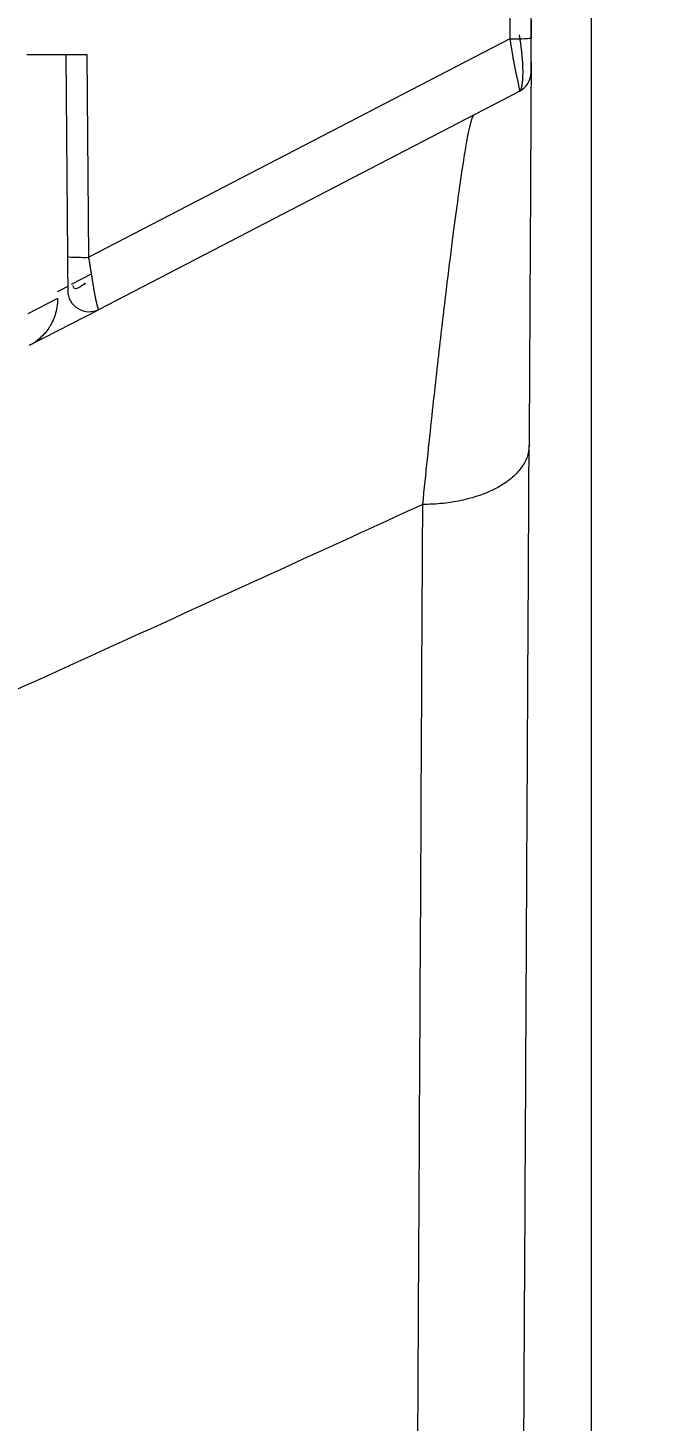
# Model space of a CAD drawing. Header units: millimetres. Extents: x -6909 to -4533, y -2578 to 782.
# Drawn here: x -5742.29 to -5736.42, y -1387.79 to -1374.73 of the extents above; entities that cross this region are included whole.
import ezdxf

# ---------------------------------------------------------------- set-up
doc = ezdxf.new("R2010")
doc.units = ezdxf.units.MM
doc.styles.get("Standard").update_dxf_attribs({"font": 'arial.ttf'})
doc.dimstyles.get("Standard").update_dxf_attribs({"dimtxt": 16, "dimasz": 16, "dimexe": 0.18, "dimexo": 0.0625, "dimgap": 3.5, "dimtad": 0, "dimdec": 1, "dimdsep": 46, "dimtxsty": 'Standard', "dimcen": 0.09, "dimclrd": 3, "dimclre": 3, "dimclrt": 3, "dimadec": 0, "dimazin": 0, "dimtfac": 1, "dimtdec": 1, "dimtofl": 0, "dimtmove": 0, "dimatfit": 3, "dimfxl": 1, "dimtolj": 1, "dimtzin": 0, "dimarcsym": 0})

# ---------------------------------------------------------------- blocks, each defined once
blk = doc.blocks.new('*D149')
at = {"color": 3, "lineweight": -2, "transparency": 16777216}
for p, q in [((-6187.414, -1340.747), (-6187.414, -1556.938)), ((-5712.014, -1367.113), (-5712.014, -1556.938)), ((-6171.414, -1556.758), (-5728.014, -1556.758))]:
    blk.add_line(p, q, dxfattribs=at)
at = {"color": 3, "lineweight": 18, "transparency": 16777216}
for points in [[(-6171.414, -1554.091), (-6171.414, -1559.425), (-6187.414, -1556.758)], [(-5728.014, -1554.091), (-5728.014, -1559.425), (-5712.014, -1556.758)]]:
    blk.add_solid(points, dxfattribs=at)
at = {"layer": 'Defpoints', "color": 0, "lineweight": 18, "transparency": 16777216}
for p in [(-6187.414, -1340.684), (-5712.014, -1367.051), (-5712.014, -1556.758)]:
    blk.add_point(p, dxfattribs=at)
at = {"color": 3, "lineweight": 18, "transparency": 16777216, "insert": (-6038.609, -1545.121), "char_height": 16, "attachment_point": 5}
blk.add_mtext('\\A1;475.4', dxfattribs=at)
blk = doc.blocks.new('*D150')
at = {"color": 3, "lineweight": -2, "transparency": 16777216}
for p, q in [((-6187.414, -1343.747), (-6187.414, -1506.35)), ((-5737.645, -1388.222), (-5737.645, -1506.35)), ((-6171.414, -1506.17), (-5753.645, -1506.17))]:
    blk.add_line(p, q, dxfattribs=at)
at = {"color": 3, "lineweight": 18, "transparency": 16777216}
for points in [[(-6171.414, -1503.503), (-6171.414, -1508.837), (-6187.414, -1506.17)], [(-5753.645, -1503.503), (-5753.645, -1508.837), (-5737.645, -1506.17)]]:
    blk.add_solid(points, dxfattribs=at)
at = {"layer": 'Defpoints', "color": 0, "lineweight": 18, "transparency": 16777216}
for p in [(-6187.414, -1343.684), (-5737.645, -1388.16), (-5737.645, -1506.17)]:
    blk.add_point(p, dxfattribs=at)
at = {"color": 3, "lineweight": 18, "transparency": 16777216, "insert": (-6018.254, -1494.501), "char_height": 16, "attachment_point": 5}
blk.add_mtext('\\A1;449.8', dxfattribs=at)
blk = doc.blocks.new('*D152')
at = {"color": 3, "lineweight": -2, "transparency": 16777216}
for p, q in [((-5737.852, -1340.184), (-5502.888, -1340.184)), ((-5503.068, -1356.184), (-5503.068, -2140.98)), ((-5737.852, -2156.98), (-5502.888, -2156.98))]:
    blk.add_line(p, q, dxfattribs=at)
at = {"color": 3, "lineweight": 18, "transparency": 16777216}
for points in [[(-5505.735, -1356.184), (-5500.402, -1356.184), (-5503.068, -1340.184)], [(-5505.735, -2140.98), (-5500.402, -2140.98), (-5503.068, -2156.98)]]:
    blk.add_solid(points, dxfattribs=at)
at = {"layer": 'Defpoints', "color": 0, "lineweight": 18, "transparency": 16777216}
for p in [(-5737.914, -1340.184), (-5737.914, -2156.98), (-5503.068, -2156.98)]:
    blk.add_point(p, dxfattribs=at)
at = {"color": 3, "lineweight": 18, "transparency": 16777216, "insert": (-5515.474, -1748.582), "char_height": 16, "attachment_point": 5, "rotation": 90}
blk.add_mtext('\\A1;{\\fGulim|b0|i0|c129|p50;선반까지 높이 1000 ~ 1050}', dxfattribs=at)

msp = doc.modelspace()

# ---------------------------------------------------------------- linework, layer by layer
at = {"linetype": 'Continuous', "lineweight": 18}
for p, q in [((-5737.014, -1345.667), (-5737.014, -1388.434)), ((-5737.575, -1374.825), (-5737.544, -1368.98)), ((-5741.739, -1374.984), (-5742.304, -1374.984)), ((-5741.939, -1374.984), (-5741.923, -1376.872)), ((-5741.628, -1377.369), (-5737.684, -1375.324)), ((-5742.278, -1377.706), (-5741.627, -1377.369))]:
    msp.add_line(p, q, dxfattribs=at)
at = {"linetype": 'Continuous', "lineweight": 13}
for p, q in [((-5737.744, -1368.989), (-5737.775, -1374.834)), ((-5737.775, -1374.834), (-5741.723, -1376.881)), ((-5741.723, -1376.881), (-5741.739, -1374.984)), ((-5741.694, -1377.037), (-5741.887, -1377.137)), ((-5742.017, -1377.267), (-5742.293, -1377.41)), ((-5741.92, -1377.154), (-5742.018, -1377.205))]:
    msp.add_line(p, q, dxfattribs=at)
at = {"linetype": 'Continuous', "lineweight": 18}
msp.add_arc((-5737.777, -1375.147), 0.2, 297.4077, 359.7, dxfattribs=at)
at = {"linetype": 'Continuous', "lineweight": 13}
for centre, major_axis, ratio, start_param, end_param in [((-5737.775, -1374.824), (-0.2, 0.001), 0.052335, 1.57107, 3.141595), ((-5741.723, -1376.871), (0.2, 0.002), 0.052334, 3.139945, 4.711951)]:
    msp.add_ellipse(centre, major_axis=major_axis, ratio=ratio, start_param=start_param, end_param=end_param, dxfattribs=at)
at = {"linetype": 'Continuous', "lineweight": 18}
msp.add_ellipse((-5741.72, -1377.191), major_axis=(-0.092, 0.178), ratio=0.999998, start_param=1.100736, end_param=3.141593, dxfattribs=at)
for points, knots in [([(-5761.822, -1673.464), (-5758.813, -1673.45), (-5752.228, -1673.065), (-5742.471, -1671.261), (-5733.022, -1668.362), (-5724.834, -1664.768), (-5717.89, -1660.795), (-5711.286, -1656.144), (-5704.847, -1650.563), (-5698.4, -1643.693), (-5692.426, -1636.019), (-5686.267, -1626.555), (-5680.221, -1615.081), (-5674.653, -1601.468), (-5670.213, -1586.862), (-5666.957, -1571.542), (-5664.832, -1555.773), (-5663.579, -1537.077), (-5663.741, -1515.543), (-5665.77, -1491.433), (-5669.388, -1467.721), (-5674.907, -1442.145), (-5682.706, -1414.993), (-5693.02, -1386.486), (-5705.562, -1357.199), (-5720.3, -1327.206), (-5737.048, -1296.498), (-5754.477, -1266.639), (-5772.163, -1237.419), (-5786.345, -1214.143), (-5796.875, -1196.575), (-5804.152, -1184.253), (-5811.828, -1170.976), (-5820.108, -1156.199), (-5826.289, -1144.658), (-5829.703, -1138.049), (-5830.256, -1136.972)], [0, 0, 0, 0, 0.0116386, 0.0256505, 0.0383834, 0.0498737, 0.0601415, 0.069166, 0.0808857, 0.0927518, 0.105033, 0.1177469, 0.1353745, 0.1537438, 0.1727746, 0.1923133, 0.2120438, 0.231928, 0.2619406, 0.2919928, 0.3218271, 0.3511643, 0.3894525, 0.4272049, 0.4645478, 0.5089071, 0.5527956, 0.596297, 0.6393368, 0.6817688, 0.6992341, 0.716669, 0.7357777, 0.7570906, 0.7805289, 0.785087, 0.785087, 0.785087, 0.785087]), ([(-5737.574, -1374.664), (-5737.574, -1374.665), (-5737.574, -1374.699), (-5737.575, -1374.789), (-5737.575, -1374.826)], [0, 0, 0, 0, 0.663442, 1, 1, 1, 1]), ([(-5737.684, -1375.324), (-5737.684, -1375.324), (-5737.683, -1375.323), (-5737.681, -1375.322), (-5737.679, -1375.321), (-5737.678, -1375.319), (-5737.676, -1375.317), (-5737.675, -1375.315), (-5737.673, -1375.313), (-5737.672, -1375.31), (-5737.671, -1375.308), (-5737.67, -1375.305), (-5737.668, -1375.301), (-5737.667, -1375.298), (-5737.666, -1375.295), (-5737.665, -1375.291), (-5737.664, -1375.287), (-5737.663, -1375.283), (-5737.662, -1375.278), (-5737.661, -1375.274), (-5737.66, -1375.269), (-5737.659, -1375.264), (-5737.659, -1375.259), (-5737.658, -1375.254), (-5737.657, -1375.248), (-5737.657, -1375.242), (-5737.656, -1375.237), (-5737.655, -1375.231), (-5737.655, -1375.224), (-5737.654, -1375.218), (-5737.654, -1375.212), (-5737.654, -1375.205), (-5737.653, -1375.198), (-5737.653, -1375.192), (-5737.653, -1375.185), (-5737.653, -1375.178), (-5737.652, -1375.17), (-5737.652, -1375.163), (-5737.652, -1375.156), (-5737.652, -1375.148), (-5737.652, -1375.141), (-5737.652, -1375.133), (-5737.652, -1375.125), (-5737.652, -1375.117), (-5737.653, -1375.109), (-5737.653, -1375.101), (-5737.653, -1375.093), (-5737.653, -1375.085), (-5737.654, -1375.077), (-5737.654, -1375.069), (-5737.654, -1375.061), (-5737.655, -1375.053), (-5737.655, -1375.045), (-5737.656, -1375.037), (-5737.657, -1375.029), (-5737.657, -1375.02), (-5737.658, -1375.012), (-5737.659, -1375.004), (-5737.659, -1374.996), (-5737.661, -1374.985), (-5737.662, -1374.972), (-5737.664, -1374.957), (-5737.665, -1374.941), (-5737.667, -1374.925), (-5737.669, -1374.909), (-5737.672, -1374.892), (-5737.674, -1374.875), (-5737.676, -1374.858), (-5737.679, -1374.841), (-5737.681, -1374.823), (-5737.684, -1374.809), (-5737.685, -1374.801), (-5737.685, -1374.798)], [0, 0, 0, 0, 0.014189, 0.028362, 0.042514, 0.056639, 0.070736, 0.084799, 0.098826, 0.112815, 0.126764, 0.140672, 0.154538, 0.168361, 0.182142, 0.195881, 0.20958, 0.223239, 0.236861, 0.250448, 0.263999, 0.277509, 0.290976, 0.304396, 0.317767, 0.331086, 0.344353, 0.357565, 0.370721, 0.383821, 0.396864, 0.40985, 0.422781, 0.435655, 0.448476, 0.461241, 0.47395, 0.486602, 0.499195, 0.511729, 0.5242, 0.536608, 0.548952, 0.56123, 0.57344, 0.585581, 0.597652, 0.609652, 0.621579, 0.633434, 0.645219, 0.656936, 0.668585, 0.680169, 0.691688, 0.703141, 0.71453, 0.725855, 0.737116, 0.748312, 0.76885, 0.789671, 0.810775, 0.832164, 0.85384, 0.875798, 0.898035, 0.920542, 0.943314, 0.966353, 0.989663, 1, 1, 1, 1]), ([(-5766.329, -1660.615), (-5763.011, -1660.677), (-5752.965, -1660.322), (-5739.859, -1657.447), (-5727.185, -1651.564), (-5717.718, -1645.113), (-5708.382, -1636.001), (-5699.632, -1624.304), (-5691.68, -1609.889), (-5683.734, -1589.826), (-5677.624, -1562.339), (-5675.571, -1527.114), (-5678.431, -1488.225), (-5687.143, -1442.259), (-5699.475, -1404.568), (-5709.369, -1380.676), (-5711.88, -1374.885)], [0, 0, 0, 0, 0.040007, 0.121635, 0.164081, 0.210065, 0.257195, 0.308252, 0.359309, 0.414622, 0.503966, 0.600755, 0.697545, 0.8024, 0.951783, 1, 1, 1, 1]), ([(-5737.775, -1374.834), (-5737.774, -1374.838), (-5737.773, -1374.845), (-5737.771, -1374.857), (-5737.77, -1374.868), (-5737.768, -1374.879), (-5737.766, -1374.89), (-5737.765, -1374.901), (-5737.763, -1374.912), (-5737.761, -1374.923), (-5737.759, -1374.934), (-5737.757, -1374.945), (-5737.756, -1374.956), (-5737.754, -1374.967), (-5737.752, -1374.978), (-5737.75, -1374.988), (-5737.749, -1374.999), (-5737.747, -1375.009), (-5737.745, -1375.02), (-5737.743, -1375.03), (-5737.741, -1375.04), (-5737.739, -1375.05), (-5737.738, -1375.06), (-5737.736, -1375.07), (-5737.734, -1375.08), (-5737.732, -1375.089), (-5737.73, -1375.099), (-5737.728, -1375.108), (-5737.727, -1375.118), (-5737.725, -1375.127), (-5737.723, -1375.136), (-5737.721, -1375.144), (-5737.719, -1375.153), (-5737.717, -1375.161), (-5737.715, -1375.17), (-5737.714, -1375.178), (-5737.711, -1375.187), (-5737.709, -1375.198), (-5737.706, -1375.209), (-5737.704, -1375.221), (-5737.701, -1375.232), (-5737.699, -1375.242), (-5737.697, -1375.252), (-5737.695, -1375.262), (-5737.694, -1375.271), (-5737.692, -1375.28), (-5737.691, -1375.288), (-5737.689, -1375.295), (-5737.688, -1375.302), (-5737.687, -1375.307), (-5737.686, -1375.312), (-5737.686, -1375.317), (-5737.685, -1375.32), (-5737.685, -1375.323), (-5737.685, -1375.324), (-5737.685, -1375.324), (-5737.684, -1375.324)], [0, 0, 0, 0, 0.014578, 0.029159, 0.043742, 0.058328, 0.072915, 0.087503, 0.102093, 0.116683, 0.131274, 0.145865, 0.160456, 0.175048, 0.189641, 0.204237, 0.218835, 0.233438, 0.248045, 0.262658, 0.277278, 0.291906, 0.306542, 0.321185, 0.335835, 0.350494, 0.365161, 0.379836, 0.39452, 0.409214, 0.423917, 0.43863, 0.453351, 0.46808, 0.482818, 0.497564, 0.512319, 0.535476, 0.558896, 0.58258, 0.606529, 0.630745, 0.655232, 0.679997, 0.705049, 0.730392, 0.756026, 0.781951, 0.80817, 0.834689, 0.861515, 0.888649, 0.916077, 0.943786, 0.971765, 1, 1, 1, 1]), ([(-5737.577, -1375.148), (-5737.577, -1375.148), (-5737.577, -1375.141), (-5737.576, -1375.112), (-5737.576, -1375.068), (-5737.576, -1375.016), (-5737.576, -1374.959), (-5737.575, -1374.895), (-5737.575, -1374.849), (-5737.575, -1374.825)], [0, 0, 0, 0, 0.150146, 0.303554, 0.45746, 0.594911, 0.722014, 0.852493, 1, 1, 1, 1]), ([(-5737.576, -1375.053), (-5737.576, -1375.134), (-5737.578, -1375.364), (-5737.58, -1375.863), (-5737.584, -1376.601), (-5737.589, -1377.523), (-5737.593, -1378.251), (-5737.595, -1378.646)], [0, 0, 0, 0, 0.148013, 0.361031, 0.57405, 0.787068, 1, 1, 1, 1]), ([(-5738.114, -1375.547), (-5738.118, -1375.549), (-5738.127, -1375.563), (-5738.144, -1375.616), (-5738.165, -1375.709), (-5738.191, -1375.851), (-5738.223, -1376.051), (-5738.263, -1376.321), (-5738.31, -1376.675), (-5738.366, -1377.125), (-5738.433, -1377.688), (-5738.51, -1378.379), (-5738.565, -1378.909), (-5738.595, -1379.197), (-5738.595, -1379.197)], [0, 0, 0, 0, 0.054809, 0.11382, 0.178009, 0.248372, 0.325911, 0.411614, 0.506397, 0.611092, 0.727118, 0.856247, 0.999988, 1, 1, 1, 1]), ([(-5711.66, -1376.135), (-5710.985, -1377.703), (-5706.502, -1388.248), (-5698.763, -1408.171), (-5690.519, -1434.181), (-5684.453, -1458.724), (-5680.23, -1481.59), (-5677.457, -1505.016), (-5676.512, -1526.067), (-5676.988, -1544.417), (-5678.376, -1559.908), (-5680.835, -1575.024), (-5684.432, -1589.529), (-5689.198, -1603.152), (-5695.011, -1615.648), (-5701.728, -1626.83), (-5709.209, -1636.508), (-5716.212, -1643.426), (-5722.577, -1648.333), (-5728.417, -1651.992), (-5735.53, -1655.416), (-5743.994, -1658.265), (-5753.505, -1660.139), (-5760.178, -1660.57), (-5763.569, -1660.562)], [0, 0, 0, 0, 0.01527, 0.102472, 0.190798, 0.258203, 0.327191, 0.397145, 0.467276, 0.513749, 0.559741, 0.605081, 0.649549, 0.692474, 0.73365, 0.772821, 0.809744, 0.844329, 0.862452, 0.883767, 0.908335, 0.9363, 0.967902, 1, 1, 1, 1]), ([(-5741.628, -1377.369), (-5741.628, -1377.369), (-5741.628, -1377.369), (-5741.628, -1377.369), (-5741.628, -1377.369), (-5741.628, -1377.369), (-5741.628, -1377.369), (-5741.628, -1377.369), (-5741.629, -1377.368), (-5741.629, -1377.368), (-5741.629, -1377.368), (-5741.63, -1377.367), (-5741.63, -1377.367), (-5741.631, -1377.366), (-5741.631, -1377.365), (-5741.632, -1377.364), (-5741.632, -1377.363), (-5741.633, -1377.362), (-5741.634, -1377.36), (-5741.634, -1377.359), (-5741.635, -1377.357), (-5741.636, -1377.354), (-5741.637, -1377.352), (-5741.638, -1377.349), (-5741.639, -1377.346), (-5741.64, -1377.343), (-5741.641, -1377.339), (-5741.642, -1377.335), (-5741.643, -1377.33), (-5741.645, -1377.325), (-5741.646, -1377.32), (-5741.647, -1377.314), (-5741.649, -1377.308), (-5741.65, -1377.302), (-5741.652, -1377.294), (-5741.654, -1377.287), (-5741.655, -1377.279), (-5741.657, -1377.27), (-5741.659, -1377.261), (-5741.661, -1377.252), (-5741.663, -1377.241), (-5741.665, -1377.231), (-5741.667, -1377.219), (-5741.669, -1377.208), (-5741.671, -1377.195), (-5741.673, -1377.182), (-5741.675, -1377.169), (-5741.678, -1377.155), (-5741.68, -1377.14), (-5741.683, -1377.125), (-5741.686, -1377.109), (-5741.688, -1377.093), (-5741.691, -1377.076), (-5741.694, -1377.059), (-5741.697, -1377.041), (-5741.7, -1377.023), (-5741.703, -1377.004), (-5741.706, -1376.984), (-5741.709, -1376.965), (-5741.712, -1376.944), (-5741.716, -1376.924), (-5741.719, -1376.903), (-5741.722, -1376.888), (-5741.723, -1376.881)], [0, 0, 0, 0, 0.003935, 0.008755, 0.013985, 0.019625, 0.025676, 0.032138, 0.039012, 0.046299, 0.053998, 0.062111, 0.070637, 0.079576, 0.088929, 0.098695, 0.108872, 0.119462, 0.130461, 0.141869, 0.153683, 0.165902, 0.178525, 0.191551, 0.204979, 0.21881, 0.233042, 0.247675, 0.262706, 0.278134, 0.293957, 0.310172, 0.326779, 0.343776, 0.361163, 0.378936, 0.397092, 0.41563, 0.434544, 0.453835, 0.473501, 0.493543, 0.513958, 0.534745, 0.555901, 0.577425, 0.599317, 0.621577, 0.644207, 0.667204, 0.690567, 0.714295, 0.73839, 0.762855, 0.787692, 0.812906, 0.838497, 0.864467, 0.890817, 0.917546, 0.944654, 0.972139, 1, 1, 1, 1]), ([(-5741.756, -1377.122), (-5741.776, -1377.14), (-5741.808, -1377.165), (-5741.845, -1377.179), (-5741.865, -1377.17), (-5741.869, -1377.154), (-5741.869, -1377.145)], [0, 0, 0, 0, 0.290381, 0.557952, 0.794917, 1, 1, 1, 1]), ([(-5742.017, -1377.267), (-5742.016, -1377.296), (-5742.018, -1377.323), (-5742.026, -1377.374), (-5742.032, -1377.398), (-5742.047, -1377.444), (-5742.055, -1377.466), (-5742.07, -1377.497), (-5742.075, -1377.506), (-5742.086, -1377.526), (-5742.092, -1377.535), (-5742.121, -1377.58), (-5742.149, -1377.611), (-5742.194, -1377.651), (-5742.21, -1377.664), (-5742.234, -1377.681), (-5742.247, -1377.689), (-5742.26, -1377.696), (-5742.269, -1377.701), (-5742.273, -1377.704), (-5742.278, -1377.706)], [0, 0, 0, 0, 0.125, 0.125, 0.25, 0.25, 0.375, 0.375, 0.4375, 0.4375, 0.5, 0.5, 0.75, 0.75, 0.875, 0.875, 0.9375, 0.96875, 0.96875, 1, 1, 1, 1]), ([(-5737.645, -1388.172), (-5737.645, -1388.164), (-5737.645, -1388.131), (-5737.644, -1388.028), (-5737.643, -1387.83), (-5737.642, -1387.554), (-5737.64, -1387.208), (-5737.638, -1386.793), (-5737.635, -1386.348), (-5737.633, -1385.972), (-5737.632, -1385.656), (-5737.63, -1385.324), (-5737.627, -1384.872), (-5737.625, -1384.357), (-5737.622, -1383.847), (-5737.62, -1383.423), (-5737.618, -1383.019), (-5737.616, -1382.626), (-5737.614, -1382.222), (-5737.611, -1381.78), (-5737.609, -1381.283), (-5737.606, -1380.849), (-5737.605, -1380.503), (-5737.603, -1380.272), (-5737.602, -1380.052), (-5737.601, -1379.844), (-5737.6, -1379.648), (-5737.599, -1379.465), (-5737.598, -1379.295), (-5737.597, -1379.138), (-5737.597, -1378.995), (-5737.596, -1378.866), (-5737.595, -1378.751), (-5737.595, -1378.679), (-5737.595, -1378.646)], [0, 0, 0, 0, 0.030617, 0.088182, 0.15888, 0.218435, 0.277987, 0.348687, 0.406251, 0.449671, 0.478943, 0.508213, 0.551633, 0.609199, 0.645946, 0.679906, 0.711079, 0.739466, 0.767852, 0.799025, 0.832985, 0.869734, 0.885453, 0.900288, 0.914239, 0.927306, 0.939488, 0.950786, 0.961199, 0.970728, 0.979373, 0.987133, 0.994009, 1, 1, 1, 1])]:
    msp.add_open_spline(points, degree=3, knots=knots, dxfattribs=at)
msp.add_open_spline([(-5741.923, -1376.872), (-5741.922, -1376.932), (-5741.921, -1377.035), (-5741.92, -1377.16), (-5741.92, -1377.193), (-5741.92, -1377.193)], degree=3, dxfattribs=at)
at = {"linetype": 'Continuous', "lineweight": 13}
for points, knots in [([(-5737.595, -1378.646), (-5737.595, -1378.683), (-5737.602, -1378.719), (-5737.627, -1378.79), (-5737.647, -1378.825), (-5737.697, -1378.892), (-5737.728, -1378.924), (-5737.801, -1378.984), (-5737.843, -1379.012), (-5737.935, -1379.063), (-5737.986, -1379.086), (-5738.095, -1379.126), (-5738.152, -1379.143), (-5738.273, -1379.17), (-5738.336, -1379.18), (-5738.464, -1379.194), (-5738.53, -1379.197), (-5738.595, -1379.197)], [0, 0, 0, 0, 0.125, 0.125, 0.25, 0.25, 0.375, 0.375, 0.5, 0.5, 0.625, 0.625, 0.75, 0.75, 0.875, 0.875, 1, 1, 1, 1]), ([(-5757.467, -1387.584), (-5756.884, -1387.337), (-5756.256, -1387.069), (-5755.26, -1386.641), (-5754.919, -1386.494), (-5754.221, -1386.193), (-5753.865, -1386.038), (-5753.139, -1385.722), (-5752.769, -1385.561), (-5752.018, -1385.232), (-5751.636, -1385.064), (-5750.476, -1384.553), (-5749.682, -1384.202), (-5748.063, -1383.482), (-5747.237, -1383.113), (-5745.562, -1382.361), (-5744.712, -1381.979), (-5742.993, -1381.201), (-5742.124, -1380.807), (-5740.37, -1380.009), (-5739.486, -1379.605), (-5738.595, -1379.197)], [0, 0, 0, 0, 0.125, 0.125, 0.1875, 0.1875, 0.25, 0.25, 0.3125, 0.3125, 0.375, 0.375, 0.5, 0.5, 0.625, 0.625, 0.75, 0.75, 0.875, 0.875, 1, 1, 1, 1]), ([(-5738.595, -1379.197), (-5738.599, -1379.961), (-5738.603, -1380.694), (-5738.61, -1382.087), (-5738.613, -1382.746), (-5738.62, -1383.981), (-5738.623, -1384.556), (-5738.628, -1385.615), (-5738.631, -1386.098), (-5738.636, -1386.964), (-5738.638, -1387.348), (-5738.641, -1388.009), (-5738.642, -1388.288), (-5738.645, -1388.734), (-5738.646, -1388.903), (-5738.647, -1389.128), (-5738.647, -1389.184), (-5738.647, -1389.184)], [0, 0, 0, 0, 0.125009, 0.125009, 0.250018, 0.250018, 0.375028, 0.375028, 0.500037, 0.500037, 0.625046, 0.625046, 0.750055, 0.750055, 0.875064, 0.875064, 1, 1, 1, 1])]:
    msp.add_open_spline(points, degree=3, knots=knots, dxfattribs=at)

# ---------------------------------------------------------------- dimensions: what is measured, and where the dimension line sits
at = {"color": 1, "lineweight": 18}
dim = msp.add_linear_dim(base=(-5503.068, -2156.98), p1=(-5737.914, -1340.184), p2=(-5737.914, -2156.98), angle=90, text='{\\fGulim|b0|i0|c129|p50;선반까지 높이 1000 ~ 1050}', dimstyle='Standard', override={"dimtad": 3}, dxfattribs=at)
dim.commit()
dim.dimension.update_dxf_attribs({"geometry": '*D152', "text_midpoint": (-5515.474, -1748.582)})
for base, p1, p2, picture, middle in [((-5712.014, -1556.758), (-6187.414, -1340.684), (-5712.014, -1367.051), '*D149', (-6038.609, -1556.758)), ((-5737.645, -1506.17), (-6187.414, -1343.684), (-5737.645, -1388.16), '*D150', (-6018.254, -1506.17))]:
    dim = msp.add_linear_dim(base=base, p1=p1, p2=p2, dimstyle='Standard', override={"dimtad": 3}, dxfattribs=at)
    dim.commit()
    dim.dimension.update_dxf_attribs({"geometry": picture, "text_midpoint": middle, "dimtype": 160})

doc.saveas('drawing.dxf')
